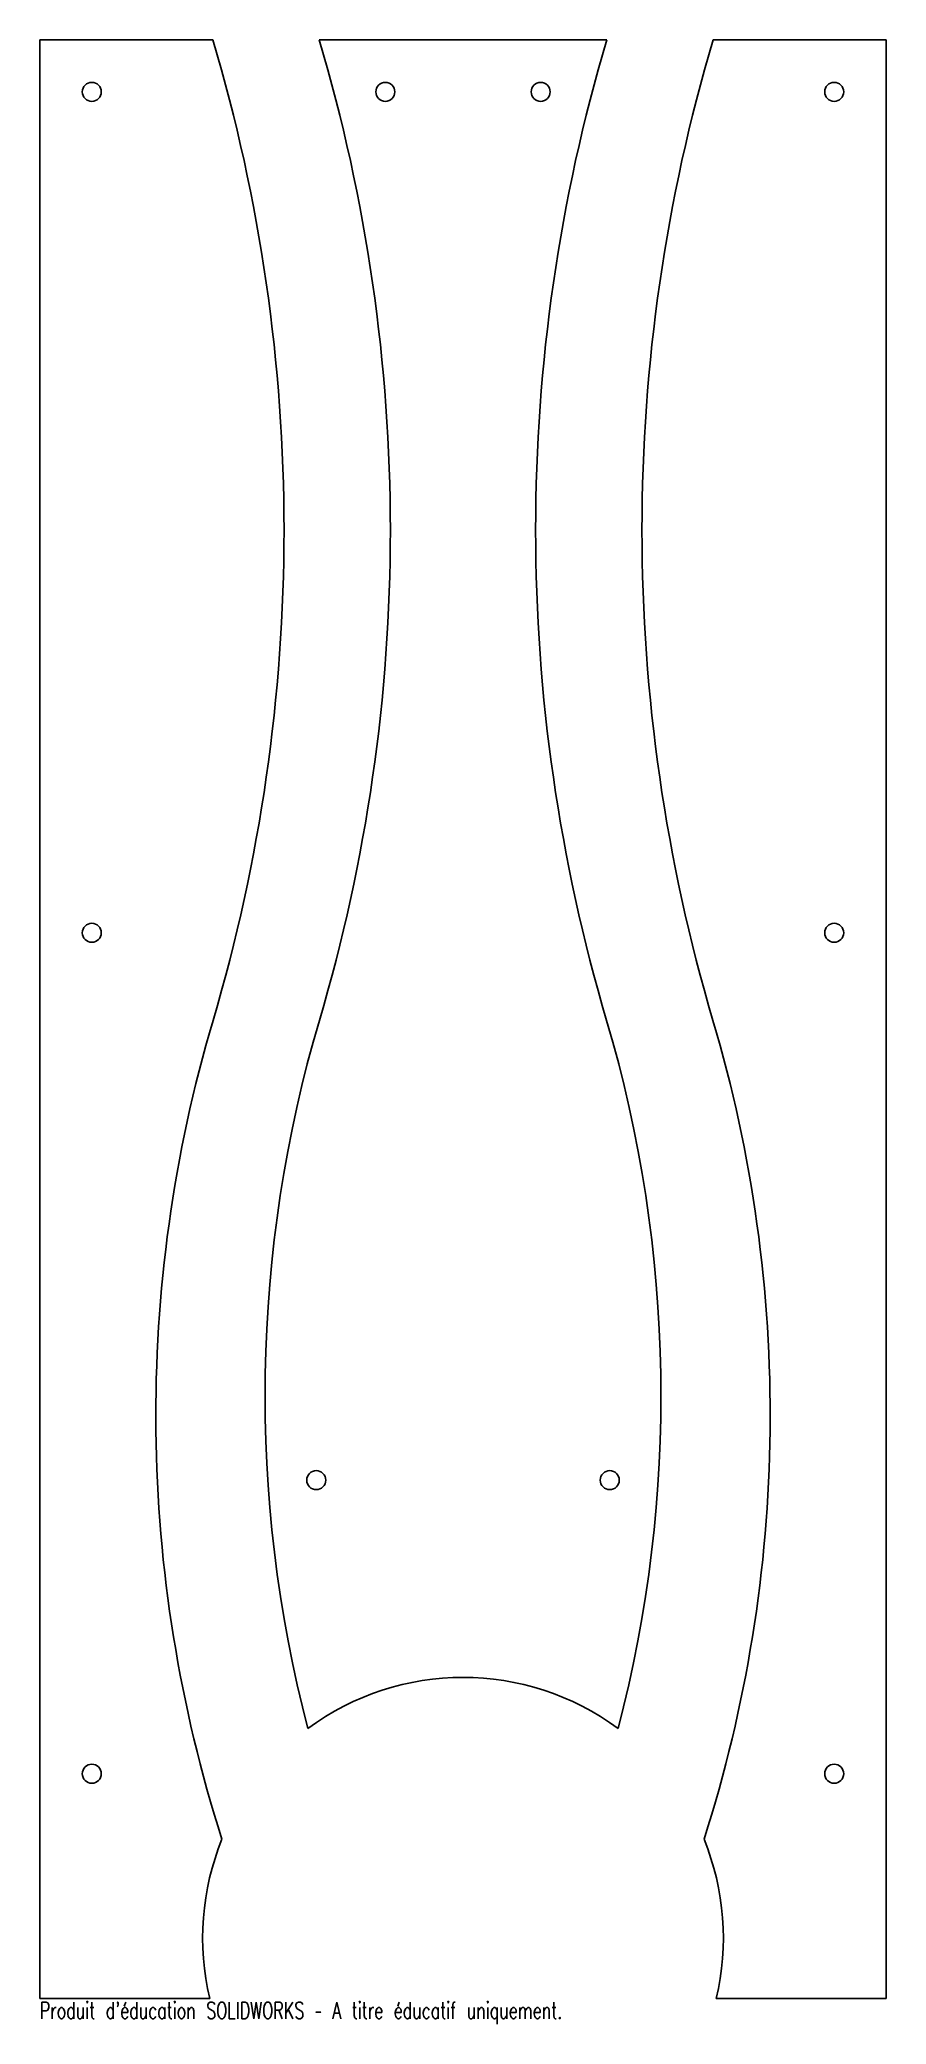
# Model space of a CAD drawing. Header units: millimetres. Extents: x 0 to 245, y -58 to 517.
import ezdxf

# ---------------------------------------------------------------- set-up
doc = ezdxf.new("R2010")
doc.units = ezdxf.units.MM
doc.styles.add('SLDTEXTSTYLE0', font='TXT', dxfattribs={"width": 0.7, "bigfont": 'bigfont'})

msp = doc.modelspace()

# ---------------------------------------------------------------- linework, layer by layer
at = {"color": 7, "linetype": 'Continuous', "lineweight": 25}
for p, q in [((50.07, 517.1), (-0.1, 517.1)), ((-0.1, 517.1), (-0.1, -50.1)), ((164.13, 517.1), (80.87, 517.1)), ((245.1, 517.1), (194.93, 517.1)), ((245.1, -50.1), (245.1, 517.1)), ((-0.1, -50.1), (49.18, -50.1)), ((195.82, -50.1), (245.1, -50.1))]:
    msp.add_line(p, q, dxfattribs=at)
for centre in [(15, 502), (100, 502), (145, 502), (230, 502), (15, 258.5), (230, 258.5), (80, 100), (165, 100), (15, 15), (230, 15)]:
    msp.add_circle(centre, 2.75, dxfattribs=at)
for centre, radius, start, end in [((-429.33, 375.06), 500, 343.50865, 16.5033), ((-398.53, 375.06), 500, 343.50865, 16.5033), ((643.53, 375.06), 500, 163.4967, 196.49135), ((674.33, 375.06), 500, 163.4967, 196.49135), ((436.33, 118.79), 402.8, 163.50865, 197.74517), ((447.4, 124.63), 382.22, 163.50865, 194.6316), ((-202.4, 124.63), 382.22, 345.3684, 16.49135), ((-191.33, 118.79), 402.8, 342.25483, 16.49135), ((122.5, -32.6), 75.5, 53.48202, 126.51798), ((122.6, -32.5), 75.5, 157.80463, 193.48039), ((122.4, -32.5), 75.5, 346.51961, 22.19537)]:
    msp.add_arc(centre, radius, start, end, dxfattribs=at)

# ---------------------------------------------------------------- texts
at = {"color": 7, "linetype": 'Continuous', "insert": (-0.1, -51.12), "char_height": 4.8336, "attachment_point": 1, "style": 'SLDTEXTSTYLE0'}
msp.add_mtext("Produit d'éducation SOLIDWORKS – A titre éducatif uniquement.", dxfattribs=at)

doc.saveas('drawing.dxf')
